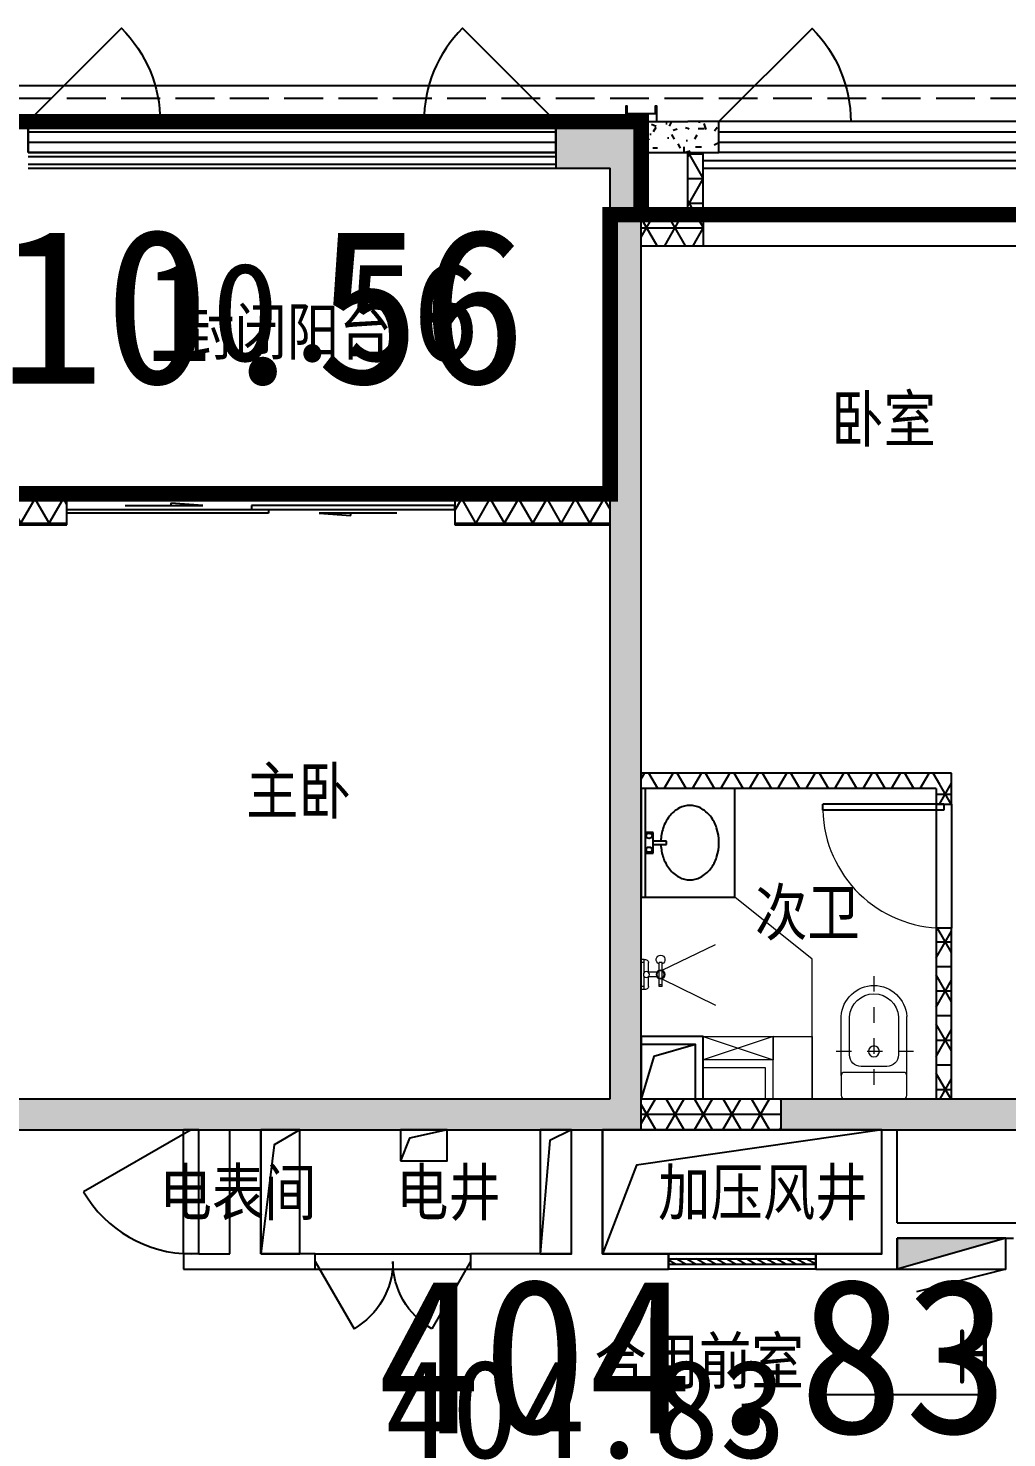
# Model space of a CAD drawing. Extents: x 512858 to 514372, y -232486 to -231710.
# Drawn here: x 513792.27 to 513798.58, y -231979.81 to -231970.72 of the extents above; entities that cross this region are included whole.
import ezdxf

# ---------------------------------------------------------------- set-up
doc = ezdxf.new("R2010")
doc.units = 0
doc.header["$LTSCALE"] = 1000
for name, pattern in [('3、6#-腰线-标准层$0$DASH', [0.35, 0.25, -0.1]), ('A2户型$1$CACHE2', [0.1875, 0.125, -0.0625]), ('A2户型$1$DASH', [0.35, 0.25, -0.1]), ('DASH', [0.35, 0.25, -0.1])]:
    doc.linetypes.add(name, pattern=pattern)
doc.layers.get('0').update_dxf_attribs({"color": 252})
for name, color, linetype in [('$面积结果', 7, 'Continuous'), ('2#HXT-标准层$0$A-FIRE-DOOR', 253, 'Continuous'), ('2#HXT-标准层$0$A-HOLE-E', 253, 'Continuous'), ('2#HXT-标准层$0$A-PATT-COLU', 253, 'Continuous'), ('2#HXT-标准层$0$A-STR-CONC-B', 253, 'Continuous'), ('2#HXT-标准层$0$A-WALL-S', 253, 'Continuous'), ('2#HXT-标准层$0$A-WINDOW', 253, 'Continuous'), ('2#HXT-标准层$0$AA-DOOR_FIRE_TEXT', 253, 'Continuous'), ('3、6#-腰线-标准层$0$板边线', 252, 'Continuous'), ('6#-造型-1F（实施版）金属型材-METAL-S', 253, 'Continuous'), ('6#-造型-深灰色铝合金百叶', 252, 'Continuous'), ('A-ANNO-100-DIM-E', 253, 'Continuous'), ('A-ANNO-100-TXT', 252, 'Continuous'), ('A-ANNO-20-TXT', 252, 'Continuous'), ('A1户型$1$A-DOOR', 252, 'Continuous'), ('A1户型$1$A-METAL-E', 252, 'Continuous'), ('A1户型$1$A-PATT-COLU', 252, 'Continuous'), ('A1户型$1$A-STR-CONC-B', 252, 'Continuous'), ('A1户型$1$A-WALL-E', 252, 'Continuous'), ('A1户型$1$A-WALL-S', 252, 'Continuous'), ('A1户型$1$A-WINDOW', 252, 'Continuous'), ('A2户型$1$A-DOOR', 252, 'Continuous'), ('A2户型$1$A-HOLE-E', 252, 'Continuous'), ('A2户型$1$A-METAL-E', 252, 'Continuous'), ('A2户型$1$A-PART-S', 252, 'Continuous'), ('A2户型$1$A-PATT-COLU', 252, 'Continuous'), ('A2户型$1$A-STR-CONC-B', 252, 'Continuous'), ('A2户型$1$A-STR-CONC-E', 252, 'Continuous'), ('A2户型$1$A-STR-CONC-H', 252, 'A2户型$1$CACHE2'), ('A2户型$1$A-WALL-S', 252, 'Continuous'), ('A2户型$1$A-WINDOW', 252, 'Continuous'), ('A2户型$1$WALL', 252, 'Continuous'), ('A2户型$1$洁具', 252, 'Continuous'), ('PUB_TEXT', 252, 'Continuous'), ('看线', 253, 'Continuous')]:
    doc.layers.add(name, color=color, linetype=linetype)
for name, color, linetype, lineweight in [('A2户型$1$AE-FURN-MOVE', 252, 'Continuous', 20), ('面积-计容-住宅-0.5', 1, 'Continuous', 0), ('面积-计容-住宅-1', 1, 'Continuous', 0)]:
    doc.layers.add(name, color=color, linetype=linetype, lineweight=lineweight)
doc.styles.add('dw', font='simhei.ttf')
doc.styles.add('TYDG_02', font='TSSDENG.shx', dxfattribs={"width": 0.8, "bigfont": 'hztxt.shx'})
pattern_1 = [(0, (0, 0), (0, 158.75), []), (60, (0, 0), (-137.4815328507796, 79.37500000000001), []), (120, (0, 0), (-137.4815328507796, -79.37499999999996), [])]
pattern_2 = [(0, (177, -183), (300, 600), [0, -600]), (0, (-174, -264), (300, 600), [0, -600]), (0, (21, -270), (300, 600), [0, -600]), (0, (234, -93), (300, 600), [0, -600]), (0, (-15, -300), (300, 600), [0, -600]), (0, (294, 285), (300, 600), [0, -600]), (0, (111, 237), (300, 600), [0, -600]), (0, (207, 162), (300, 600), [0, -600]), (0, (-282, 150), (300, 600), [0, -600]), (0, (12, 123), (300, 600), [0, -600]), (0, (-102, -30), (300, 600), [0, -600]), (0, (-96, -255), (300, 600), [0, -600]), (0, (129, -279), (300, 600), [0, -600]), (0, (294, -15), (300, 600), [0, -600]), (0, (-267, -108), (300, 600), [0, -600]), (0, (-216, -6), (300, 600), [0, -600]), (0, (18, -48), (300, 600), [0, -600]), (0, (-66, -135), (300, 600), [0, -600]), (0, (-114, 63), (300, 600), [0, -600]), (0, (-39, 288), (300, 600), [0, -600]), (0, (-243, -234), (300, 600), [0, -600]), (0, (87, 165), (300, 600), [0, -600]), (0, (-192, 174), (300, 600), [0, -600]), (0, (-240, 252), (300, 600), [0, -600]), (130.601294, (257.142858, 97.142856), (-1499.999983430985, 1800.000007869767), [26.341554, -11037.111]), (18.4349488, (214.285716, 108.571428), (1499.99999446807, 599.9999955732223), [27.10524, -3767.6279]), (90, (214.285716, 82.857144), (300.0000000000001, 600), [25.714284, -1174.28565]), (161.565051, (240, 74.285712), (-1500.000007552608, 599.9999552724113), [27.10524, -3767.6279]), (53.1301023, (240, 74.285712), (300.0000005671201, 599.9999997164399), [28.57143, -2971.4285]), (135, (262.857144, -231.42852), (-300.0000362661431, 599.9999593952012), [24.24366, -1672.8126]), (45, (228.571428, -231.42852), (299.999998082377, 599.9999975789675), [24.24366, -1672.8126]), (135, (245.714286, -248.57142), (-300.0000362661431, 599.9999593952012), [24.24366, -1672.8126]), (45, (245.714286, -248.57142), (299.999998082377, 599.9999975789675), [24.24366, -1672.8126]), (116.565051, (-25.71426, 171.428574), (-5.21929867325e-05, 1199.999967353521), [31.943826, -638.8765000000001]), (180, (-39.99995999999999, 199.999998), (-299.9999999999999, 600), [34.285716, -565.71425]), (63.43494880000001, (-88.57139999999998, 171.428574), (2.7161453531e-06, 1199.999994186336), [31.943826, -638.8765000000001]), (116.565051, (-74.2857, 142.857144), (-5.21929867325e-05, 1199.999967353521), [31.943826, -638.8765000000001]), (0, (-74.2857, 142.857144), (300, 600), [34.285716, -565.71425]), (63.43494880000001, (-39.99995999999999, 142.857144), (2.7161453531e-06, 1199.999994186336), [31.943826, -638.8765000000001]), (107.102728, (199.999998, -31.42854000000001), (-899.9999655924546, 3000.000004840143), [38.861346, -16282.9025]), (143.972626, (188.571426, 5.714286), (-5699.99992773809, 4199.999995246334), [38.861346, -8122.02]), (180, (157.142856, 28.57143), (-299.9999999999999, 600), [37.142856, -562.8571]), (36.02737329999999, (88.57142999999999, 5.714286), (5699.999957876589, 4199.999954722195), [38.861346, -8122.02]), (71.56505109999999, (77.142858, -28.5714), (900.0000046203285, 2999.99999483479), [36.140316, -3758.5928]), (107.102728, (88.57142999999999, -65.71428), (-899.9999655924546, 3000.000004840143), [38.861346, -16282.9025]), (143.972626, (120, -88.57139999999998), (-5699.99992773809, 4199.999995246334), [38.861346, -8122.02]), (0, (120, -88.57139999999998), (300, 600), [37.142856, -562.8571]), (36.02737329999999, (157.142856, -88.57139999999998), (5699.999957876589, 4199.999954722195), [38.861346, -8122.02]), (71.56505109999999, (188.571426, -65.71428), (900.0000046203285, 2999.99999483479), [36.140316, -3758.5928]), (150.255118, (205.714284, 248.571426), (-900.0000021301363, 599.9999925650195), [23.03502, -4814.319600000001]), (90, (185.714286, 237.14286), (300.0000000000001, 600), [22.857144, -1177.14275]), (29.7448813, (185.714286, 237.14286), (900.0000005300184, 599.9999971978212), [23.03502, -4814.319600000001]), (116.565051, (65.714286, -177.14286), (-5.21929867325e-05, 1199.999967353521), [31.943826, -638.8765000000001]), (168.690067, (51.428574, -148.5714), (-2700.000002003099, 599.9999849441089), [29.137254, -6089.685500000001]), (41.18592510000001, (0, -162.8571), (7499.999954558658, 6599.999942288418), [30.371844, -12725.802]), (90, (0, -191.42856), (300.0000000000001, 600), [28.57143, -1171.4285]), (138.814074, (22.857144, -211.42854), (-7499.999866690215, 6600.000042036299), [30.371844, -12725.802]), (16.6992442, (22.857144, -211.42854), (9899.99992551639, 2999.999968578065), [29.82945, -12498.5375]), (60.94539590000002, (51.428574, -202.85712), (299.9999992038756, 599.9999946927048), [29.416086, -12325.3395]), (109.983106, (-185.71428, 74.285712), (-1500.00000564993, 4199.999988885022), [33.44200199999999, -14012.1975]), (155.556045, (-197.14284, 105.714288), (-3900.000014866057, 1799.999962602966), [34.522986, -14465.1315]), (24.4439547, (-259.99998, 105.714288), (3900.000001945477, 1799.999991342401), [34.522986, -14465.1315]), (70.0168934, (-271.42854, 74.285712), (1500.000004522143, 4199.999989580724), [33.442002, -14012.1975]), (109.983106, (-259.99998, 42.857142), (-1500.00000564993, 4199.999988885022), [33.44200199999999, -14012.1975]), (160.016893, (-228.57138, 31.42857), (-1500.00000088163, 599.9999726666744), [33.442002, -6989.377500000001]), (19.9831065, (-228.57138, 31.42857), (1499.999991764409, 599.9999990480279), [33.442002, -6989.377500000001]), (70.0168934, (-197.14284, 42.857142), (1500.000004522143, 4199.999989580724), [33.442002, -14012.1975]), (122.005383, (37.142856, 19.999998), (-300.00004026147, 599.9999693707862), [26.954232, -5633.434]), (18.4349488, (-2.85714, 34.285716), (1499.99999446807, 599.9999955732223), [27.10524, -3767.6279]), (90, (-2.85714, 8.571426), (300.0000000000001, 600), [25.714284, -1174.28565]), (161.565051, (22.857144, 0), (-1500.000007552608, 599.9999552724113), [27.10524, -3767.6279]), (54.46232220000002, (22.857144, 0), (2099.999996957259, 2999.999995506066), [24.57807, -10298.2115]), (116.565051, (-137.14284, -125.71428), (-5.21929867325e-05, 1199.999967353521), [31.943826, -638.8765000000001]), (180, (-151.42854, -97.14282), (-299.9999999999999, 600), [31.42857, -568.5714]), (59.03624339999999, (-199.99998, -125.71428), (300.0000009765315, 599.9999970877775), [33.31972799999999, -6963.821999999998]), (120.963756, (-182.85714, -154.28568), (-300.0000409979644, 599.9999724465997), [33.319728, -6963.821999999999]), (0, (-182.85714, -154.28568), (300, 600), [31.42857, -568.5714]), (63.43494880000001, (-151.42854, -154.28568), (2.7161453531e-06, 1199.999994186336), [31.943826, -638.8765000000001])]

# ---------------------------------------------------------------- blocks, each defined once
blk = doc.blocks.new('2新144A2户型$0$69865866586652f-nezb')
at = {"color": 250, "linetype": 'A2户型$1$DASH', "ltscale": 0.2}
for p, q in [((296756.9578622218, 367900.9433866178), (296756.9578622218, 367110.7504130057)), ((296501.2078622218, 367415.7504130056), (297012.7078622218, 367415.7504130055))]:
    blk.add_line(p, q, dxfattribs=at)
for p, q in [((296545.8864336504, 367259.3218415772), (296545.8864336504, 367640.6232263052)), ((296968.0292907933, 367259.3218415772), (296968.0292907933, 367640.6232263052))]:
    blk.add_line(p, q)
at = {"color": 250}
blk.add_lwpolyline([(296599.457862222, 367640.6232263052), (296599.4578622216, 367392.9732391588, 0.4142135623731237), (296674.4578622217, 367317.9732391588), (296839.4578622218, 367317.9732391588, 0.4142135623730951), (296914.4578622218, 367392.9732391588), (296914.457862222, 367640.6232263052)], format="xyb", dxfattribs=at)
blk.add_lwpolyline([(296545.8864336504, 367259.3218415772, -0.4142135623731278), (296567.3150050789, 367280.7504130056), (296946.6007193646, 367280.7504130055, -0.4142135623729595), (296968.0292907933, 367259.3218415769), (296968.0292907933, 367132.1789844341, -0.4142135623732138), (296946.6007193647, 367110.7504130055), (296567.3150050788, 367110.7504130057, -0.4142135623730951), (296545.8864336504, 367132.1789844343)], format="xyb", close=True)
blk.add_circle((296756.9578622218, 367415.7504130056), 35.15279190794223, dxfattribs=at)
blk.add_arc((296756.9578622218, 367629.3797336624), 211.3706793431093, 3.049187633399159, 176.9508123666008)
blk.add_arc((296756.9578622218, 367629.3797336624), 157.7992507716807, 3.049187633399159, 176.9508123666008, dxfattribs=at)
blk = doc.blocks.new('2新147A2户型$0$6986586658ff3d')
at = {"layer": 'A2户型$1$AE-FURN-MOVE'}
for p, q in [((14.39999992749654, 96.00000000023283), (33.60000000009313, 96.00000000023283)), ((14.39999999990687, 12.69960627146065), (14.4000000001397, 96.00000000023283)), ((-100.8000000000466, 76.8000000002794), (-81.60000000009313, 76.8000000002794)), ((-100.7999999998137, -76.79999999981374), (-100.8000000000466, 76.8000000002794)), ((-81.5999999998603, -76.79999999981374), (-81.60000000009313, 76.8000000002794)), ((-66.25846837065183, 14.39999999990687), (-12.69960628706031, 14.39999999990687)), ((-14.39999999990687, 12.69960630335845), (-14.39999999990687, 76.79999996651895)), ((12.69960628729314, 14.4000000001397), (14.4000000001397, 14.4000000001397)), ((14.4000000001397, 76.8000000002794), (33.60000000009313, 76.8000000002794)), ((-100.7999999998137, -67.19999999995343), (-81.60000000009313, -67.20000000018626)), ((-100.7999999998137, -76.79999999981374), (-81.5999999998603, -76.79999999981374)), ((-66.258468370419, -14.39999999990687), (-12.69960629497655, -14.39999999990687)), ((-14.39999999990687, -76.79999996651895), (-14.39999999990687, -12.69960630335845)), ((12.69960629544221, -14.39999999967404), (14.4000000001397, -14.39999999967404)), ((14.39999999990687, -95.99999999976717), (14.39999999990687, -12.69960627099499)), ((14.4000000001397, -76.7999999995809), (33.5999999998603, -76.7999999995809)), ((14.40000001108274, -95.99999999976717), (33.5999999998603, -95.99999999953434))]:
    blk.add_line(p, q, dxfattribs=at)
for points in [[(-100.7999999995809, 27.15290039801039), (-444.8149358539376, 193.7543856438715)], [(-99.28472210257314, -27.64194762450643), (-444.8149358532391, -197.069886776153)]]:
    blk.add_lwpolyline(points, dxfattribs=at)
for centre, radius in [((-91.1999999997206, 2.328306e-10), 28.79999999999999), ((-91.1999999997206, 2.328306e-10), 23.99999999999999), ((0, 2.328306e-10), 19.2)]:
    blk.add_circle(centre, radius, dxfattribs=at)
for centre, radius, start, end in [((-91.19999999995343, 96.0000000053551), 28.79999999999999, 289.4712206301563, 250.5287793572664), ((9.529881745344028, 72.1051773831714), 24.38607388944711, 78.48005776720825, 168.9000772847705), ((9.529881745344028, -72.10517738224007), 24.38607388944711, 191.0999227152295, 281.5199422485274)]:
    blk.add_arc(centre, radius, start, end, dxfattribs=at)
blk = doc.blocks.new('2新137A2户型$0$$DorLib2D$00000001')
for p, q in [((0.45, 0.9750000000000001), (0.5000000000000002, 0.9750000000000001)), ((0.45, 0), (0.45, 0.9750000000000001)), ((0.5, 0), (0.5, 0.9750000000000001)), ((0.5, 0), (0.45, 0))]:
    blk.add_line(p, q)
at = {"lineweight": 13}
blk.add_arc((0.475, 0), 0.975, 91.4692835813538, 180, dxfattribs=at)
blk = doc.blocks.new('2新142A2户型$0$$TCHSYS$WIN2D')
for p, q in [((-0.5, 0.5), (0.5, 0.5)), ((-0.5, 0.5), (-0.4999999999999999, -0.5)), ((0.5, 0.5), (0.4999999999999998, -0.5)), ((0.5, 0.1666666666666666), (-0.5, 0.1666666666666666)), ((0.5, -0.1666666666666667), (-0.5, -0.1666666666666667)), ((-0.4999999999999999, -0.5), (0.5, -0.5))]:
    blk.add_line(p, q)
blk = doc.blocks.new('2新143A2户型$0$$plan$00003718')
at = {"layer": 'A2户型$1$洁具'}
for p, q in [((398.6999999999971, -25.68421376369952), (-398.6999999999971, -25.68421376369952)), ((-76.39750894566532, -25.68421376369952), (-76.39750894566532, -76.12762027758436)), ((-76.39750894566532, -76.12762027758436), (76.0528259997518, -76.12762027758436)), ((-12.69999999999709, -76.19999999999709), (-12.69999999999709, -164.0317889335602)), ((12.69999999999709, -164.0317889335602), (12.69999999999709, -76.19999999999709)), ((76.0528259997518, -76.12762027758436), (76.0528259997518, -25.68421376369952)), ((-12.69999999999709, -164.0317889335602), (12.69999999999709, -164.0317889335602))]:
    blk.add_line(p, q, dxfattribs=at)
blk.add_lwpolyline([(398.6999999999971, 0), (-398.6999999999971, 0), (-398.6999999999971, -602.5999999999985), (398.6999999999971, -602.5999999999985)], close=True, dxfattribs=at)
for centre in [(-50.80000000000291, -50.79999999999563), (50.80000000000291, -50.79999999999563)]:
    blk.add_circle(centre, 19.05, dxfattribs=at)
for centre, radius, start, end in [((-73.05177662012284, -355.2127451684501), 210.5402080408414, 124.4003441086607, 148.8287522641176), ((-28.15727756377601, -420.7786626515299), 290.0034421866928, 105.8344818507803, 124.4003441086607), ((1.23688968893839, -524.4173393638594), 397.7299123746799, 92.00811766846783, 105.8344818507803), ((1.23688968893839, -524.4173393638303), 397.7299123746526, 74.1655181492197, 88.3484299685323), ((30.63105694169644, -420.7786626514644), 290.0034421866196, 55.59965589133926, 74.1655181492197), ((75.52555599802872, -355.2127451683846), 210.5402080407722, 31.17124773588237, 55.59965589133926), ((-141.4959623521863, -313.8084030316386), 130.546920145492, 148.8287522641176, 211.1712477358824), ((143.9697417301068, -313.8084030316459), 130.5469201454557, 328.8287522641177, 31.17124773588237), ((-73.05177662016649, -272.4040608949108), 210.5402080407625, 211.1712477358824, 235.5996558913393), ((-28.1572775637469, -206.8381434117546), 290.0034421867165, 235.5996558913393, 254.1655181492197), ((30.63105694165279, -206.8381434117655), 290.0034421866952, 285.8344818507803, 304.4003441086608), ((75.52555599801417, -272.4040608948708), 210.5402080408149, 304.4003441086608, 328.8287522641177), ((1.23688968893839, -103.1994666992359), 397.7299123748774, 254.1655181492197, 285.8344818507803)]:
    blk.add_arc(centre, radius, start, end, dxfattribs=at)
blk = doc.blocks.new('2新135A2户型')
at = {"layer": 'A2户型$1$A-PATT-COLU'}
for points in [[(-60611.9999365466, 178502.187649368), (-60262.02434097951, 178502.2238089555), (-60062.02434097634, 178802.2444746201), (-60612.03093263949, 178802.1876477668)], [(-60262.02434097696, 178102.2341420536), (-60062.02434097696, 178102.2341420536), (-60062.02434097634, 178802.2444746201), (-60262.02434097951, 178502.2238089555)], [(-60262.02434097695, 174602.2341420536), (-60062.02434097695, 174602.2341420536), (-60062.02434097696, 178102.2341420536), (-60262.02434097696, 178102.2341420536)], [(-60262.02434097656, 172502.2341420555), (-60062.02434097691, 172302.2341420555), (-60062.02434097695, 174602.2341420536), (-60262.02434097695, 174602.2341420536)], [(-60462.02434097693, 172502.2341420536), (-60462.02434097693, 172302.2341420536), (-60062.02434097691, 172302.2341420555), (-60262.02434097656, 172502.2341420555)], [(-59162.02368281283, 172302.1933442019), (-58062.02487210563, 172302.200582523), (-58062.02618816544, 172502.2005825187), (-59162.02499887264, 172502.1933441976)], [(-58062.02618816544, 172502.2005825187), (-58062.02487210563, 172302.200582523), (-56762.02363051339, 172302.2091369199), (-56762.0249465732, 172502.2091369156)]]:
    blk.add_hatch(color=256, dxfattribs=at).paths.add_polyline_path(points)
h = blk.add_hatch(dxfattribs=at)
h.set_pattern_fill('加气混凝土', color=256, scale=50, style=0)
h.set_pattern_definition(pattern_2)
h.paths.add_polyline_path([(-60062.0243409762, 178802.2341420513), (-60062.02434097634, 178602.234142053), (-59762.02434097705, 178602.2341420536), (-59762.02434097705, 178802.2341420536)])
h = blk.add_hatch(dxfattribs=at)
h.set_pattern_fill('加气混凝土', color=256, scale=50, style=0)
h.set_pattern_definition(pattern_2)
h.paths.add_polyline_path([(-59762.02434097705, 178602.2341420536), (-59562.02434097528, 178602.2341420533), (-59562.02434097528, 178802.2341420539), (-59762.02434097705, 178802.2341420536)])
h = blk.add_hatch(dxfattribs=at)
h.set_pattern_fill('NET3', color=256, scale=50, style=0)
h.set_pattern_definition(pattern_1)
h.paths.add_polyline_path([(-59728.69100764405, 178135.5674753884), (-59662.02434097888, 178202.2341420555), (-59662.02434097888, 178602.234142053), (-59762.02434097625, 178602.234142053), (-59762.02434097625, 178202.2341420562)])
h = blk.add_hatch(dxfattribs=at)
h.set_pattern_fill('NET3', color=256, scale=50, style=0)
h.set_pattern_definition(pattern_1)
h.paths.add_polyline_path([(-60062.02434097634, 178202.2341420562), (-60062.02434097634, 178002.2341420531), (-59762.02434097705, 178002.2341420536), (-59728.69100764405, 178135.5674753884), (-59762.02434097625, 178202.2341420562)])
h = blk.add_hatch(dxfattribs=at)
h.set_pattern_fill('NET3', color=256, scale=50, style=0)
h.set_pattern_definition(pattern_1)
h.paths.add_polyline_path([(-59728.69100764405, 178135.5674753884), (-59762.02434097705, 178002.2341420536), (-59662.02434097705, 178002.2341420536), (-59662.02434097888, 178202.2341420555)])
h = blk.add_hatch(dxfattribs=at)
h.set_pattern_fill('NET3', color=256, scale=50, style=0)
h.set_pattern_definition(pattern_1)
h.paths.add_polyline_path([(-58162.02325972266, 174502.234142053), (-58062.02315159726, 174602.2341420535), (-60062.0243409769, 174602.2341420536), (-60062.0243409769, 174502.234142053)])
h = blk.add_hatch(dxfattribs=at)
h.set_pattern_fill('NET3', color=256, scale=50, style=0)
h.set_pattern_definition(pattern_1)
h.paths.add_polyline_path([(-58162.02325972266, 174502.234142053), (-58162.02336784816, 174402.2339545071), (-58062.02336784867, 174402.2338463817), (-58062.02315159726, 174602.2341420535)])
h = blk.add_hatch(dxfattribs=at)
h.set_pattern_fill('NET3', color=256, scale=50, style=0)
h.set_pattern_definition(pattern_1)
h.paths.add_polyline_path([(-58062.02542226695, 172502.2005825244), (-58062.02423285187, 173602.2338463822), (-58162.02423285136, 173602.2339545076), (-58162.02542226766, 172502.1999244945)])
h = blk.add_hatch(dxfattribs=at)
h.set_pattern_fill('NET3', color=256, scale=50, style=0)
h.set_pattern_definition(pattern_1)
h.paths.add_polyline_path([(-60062.0243409769, 172502.2334183045), (-60062.02434097616, 172302.2334182998), (-59162.02506478065, 172302.2269048511), (-59162.02361734649, 172502.2269048458)])
at = {"layer": 'A2户型$1$A-DOOR'}
for p, q in [((-58162.02336784863, 174402.2339545055, 0.8172536150298114), (-58162.02423285182, 173602.233954506, 0.8172536150298114)), ((-58062.02336784868, 174402.2338463801, 0.8172536150298114), (-58062.02423285188, 173602.2338463806, 0.8172536150298114))]:
    blk.add_line(p, q, dxfattribs=at)
at = {"layer": 'A2户型$1$A-HOLE-E'}
blk.add_lwpolyline([(-59712.02434097408, 172852.2320878532), (-59980.19197230454, 172773.2613280701), (-60062.02434097691, 172502.2313641069)], dxfattribs=at)
blk.add_lwpolyline([(-60062.02434097683, 172502.232087856), (-59712.02434097683, 172502.2320878532), (-59712.02434097408, 172852.2320878532), (-60062.02434097408, 172852.232087856)], close=True, dxfattribs=at)
at = {"layer": 'A2户型$1$A-METAL-E'}
for points in [[(-59662.02434097571, 178552.2341420533), (-57462.02434097517, 178552.2341420536)], [(-59662.02434097571, 178502.2341420533), (-57462.02434097516, 178502.2341420536)]]:
    blk.add_lwpolyline(points, dxfattribs=at)
at = {"layer": 'A2户型$1$A-PART-S'}
for p, q in [((-60062.0243409762, 178802.2341420513), (-59762.02434097705, 178802.2341420536)), ((-59562.02434097528, 178802.2341420539), (-59762.02434097705, 178802.2341420536)), ((-59562.02434097528, 178602.2341420533), (-59562.02434097528, 178802.2341420539)), ((-60062.02434097634, 178602.234142053), (-59762.02434097705, 178602.2341420536)), ((-59762.02434097705, 178602.2341420536), (-59562.02434097528, 178602.2341420533))]:
    blk.add_line(p, q, dxfattribs=at)
at = {"layer": 'A2户型$1$A-STR-CONC-B'}
for p, q in [((-60612.03093263949, 178802.1876477668), (-60062.02434097634, 178802.2444746201)), ((-60612.03093263949, 178802.1876477668), (-60611.9999365466, 178502.187649368)), ((-60062.02434097696, 178102.2341420536), (-60062.02434097634, 178802.2444746201)), ((-60611.9999365466, 178502.187649368), (-60262.02434097951, 178502.2238089555)), ((-60262.02434097696, 178102.2341420536), (-60262.02434097951, 178502.2238089555)), ((-60262.02434097695, 174602.2341420536), (-60262.02434097696, 178102.2341420536)), ((-60062.02434097695, 174602.2341420536), (-60062.02434097696, 178102.2341420536)), ((-60262.02434097656, 172502.2341420555), (-60262.02434097695, 174602.2341420536)), ((-60062.02434097691, 172302.2341420555), (-60062.02434097695, 174602.2341420536)), ((-60462.02434097693, 172502.2341420536), (-60262.02434097656, 172502.2341420555)), ((-59162.02499887264, 172502.1933441976), (-58062.02618816544, 172502.2005825187)), ((-59162.02499887264, 172502.1933441976), (-59162.02368281283, 172302.1933442019)), ((-58062.02618816544, 172502.2005825187), (-56762.0249465732, 172502.2091369156)), ((-60462.02434097693, 172302.2341420536), (-60062.02434097691, 172302.2341420555)), ((-59162.02368281283, 172302.1933442019), (-58062.02487210563, 172302.200582523)), ((-58062.02487210563, 172302.200582523), (-56762.02363051339, 172302.2091369199))]:
    blk.add_line(p, q, dxfattribs=at)
at = {"layer": 'A2户型$1$A-STR-CONC-E'}
blk.add_lwpolyline([(-59662.02433737094, 178002.2341420518), (-56862.02435900069, 178002.2341907156)], dxfattribs=at)
at = {"layer": 'A2户型$1$A-STR-CONC-H', "linetype": 'A2户型$1$DASH'}
blk.add_lwpolyline([(-59662.02434097571, 178202.2341420518), (-56862.02436260547, 178202.2341907156)], dxfattribs=at)
at = {"layer": 'A2户型$1$A-WALL-S'}
for p, q in [((-59762.02434097625, 178202.2341420562), (-59762.02434097625, 178602.234142053)), ((-59662.02434097888, 178202.2341420555), (-59662.02434097888, 178602.234142053)), ((-60062.02434097634, 178202.2341420562), (-59762.02434097625, 178202.2341420562)), ((-59662.02434097888, 178202.2341420555), (-59662.02434097888, 178202.2341420555)), ((-59662.02434097888, 178202.2341420555), (-59662.02434097705, 178002.2341420536)), ((-60062.02434097634, 178002.2341420531), (-59762.02434097705, 178002.2341420536)), ((-59762.02434097705, 178002.2341420536), (-59662.02434097705, 178002.2341420536)), ((-58062.02315159726, 174602.2341420535), (-60062.0243409769, 174602.2341420536)), ((-58062.02336784867, 174402.2338463817), (-58062.02315159726, 174602.2341420535)), ((-58162.02325972266, 174502.234142053), (-60062.0243409769, 174502.234142053)), ((-58162.02325972266, 174502.234142053), (-58162.02336784816, 174402.2339545071)), ((-58162.02336784816, 174402.2339545071), (-58062.02336784867, 174402.2338463817)), ((-58162.02423285136, 173602.2339545076), (-58162.02542226766, 172502.1999244945)), ((-58062.02423285187, 173602.2338463822), (-58162.02423285136, 173602.2339545076)), ((-58062.02542226695, 172502.2005825244), (-58062.02423285187, 173602.2338463822)), ((-60062.0243409769, 172502.2334183045), (-59162.02361734649, 172502.2269048458)), ((-60062.02434097616, 172302.2334182998), (-59162.02506478065, 172302.2269048511))]:
    blk.add_line(p, q, dxfattribs=at)
at = {"layer": 'A2户型$1$A-WINDOW', "extrusion": (0, 0, -1)}
blk.add_lwpolyline([(59562.02434097498, 178802.2341420538), (58960.98357696646, 179403.2749060623, 0.1989123673796203), (58712.02434097478, 178802.234142053)], format="xyb", dxfattribs=at)
at = {"layer": 'A2户型$1$AE-FURN-MOVE'}
for points in [[(-60062.02434097682, 172502.2341420525), (-58960.07434097694, 172502.2341420525), (-58960.07434097694, 173402.234142053), (-59459.42434097689, 173802.234142053), (-60062.02434097682, 173802.234142053)], [(-59212.02434097691, 172752.2313641037), (-59662.02434097377, 172752.2313641037), (-59662.02434097377, 172902.2313641037), (-59212.02434097691, 172902.2313641037)], [(-59212.02434097691, 172902.2341420525), (-58960.07434097694, 172902.2341420525), (-58960.07434097694, 172502.2341420525), (-59212.02434097691, 172502.2341420525)], [(-59662.02434097691, 172752.2313641037), (-59662.02434097691, 172502.2341420536), (-59212.02434097691, 172502.2341420536), (-59212.02434097691, 172752.2313641037)], [(-59662.02434097691, 172702.2313641037), (-59662.02434097691, 172502.2313641037), (-59262.02434097691, 172502.2313641037), (-59262.02434097691, 172702.2313641037)]]:
    blk.add_lwpolyline(points, close=True, dxfattribs=at)
for points in [[(-59212.02434097691, 172902.2313641037), (-59662.02434097691, 172752.2313641037)], [(-59662.02434097377, 172902.2313641037), (-59212.02434097691, 172752.2313641037)]]:
    blk.add_lwpolyline(points, dxfattribs=at)
at = {"layer": 'A2户型$1$WALL'}
blk.add_lwpolyline([(-60062.02434097691, 172502.2313641069), (-59662.02434097691, 172502.2313641037), (-59662.02434097377, 172902.2313641037), (-60062.02434097377, 172902.2313641069)], close=True, dxfattribs=at)
at = {"xscale": 0.8778530223225547, "rotation": 89.99999999999999}
blk.add_blockref('2新143A2户型$0$$plan$00003718', (-60062.0243409769, 174152.234142053, 5e-09), dxfattribs=at)
at = {"layer": 'A2户型$1$A-DOOR', "xscale": -800, "yscale": -800, "zscale": 100, "rotation": 269.9999380487092}
blk.add_blockref('2新137A2户型$0$$DorLib2D$00000001', (-58112.02380035025, 174002.233900443), dxfattribs=at)
at = {"layer": 'A2户型$1$A-WINDOW', "xscale": -2700, "yscale": -200, "zscale": 200}
blk.add_blockref('2新142A2户型$0$$TCHSYS$WIN2D', (-58212.02434097516, 178702.2341420536), dxfattribs=at)
at = {"layer": 'A2户型$1$AE-FURN-MOVE', "extrusion": (-2.827976156196274e-05, 4.507569148909934e-07, 0.999999999600026), "xscale": -1}
blk.add_blockref('2新147A2户型$0$6986586658ff3d', (-60028.42431695932, 173302.9203403783, 1.776691835137279), dxfattribs=at)
at = {"layer": 'A2户型$1$AE-FURN-MOVE', "extrusion": (0, 0, -1), "zscale": -1}
blk.add_blockref('2新144A2户型$0$69865866586652f-nezb', (-238194.7628590767, -194608.5504896276), dxfattribs=at)
blk = doc.blocks.new('2新123A1户型$0$$TCHSYS$WIN2D')
for p, q in [((-0.5, 0.5), (0.5, 0.5)), ((-0.5, 0.5), (-0.4999999999999999, -0.5)), ((0.5, 0.5), (0.4999999999999998, -0.5)), ((0.5, 0.1666666666666666), (-0.5, 0.1666666666666666)), ((0.5, -0.1666666666666667), (-0.5, -0.1666666666666667)), ((-0.4999999999999999, -0.5), (0.5, -0.5))]:
    blk.add_line(p, q)
blk = doc.blocks.new('2新121A1户型$0$$DorLib2D$00000131')
at = {"color": 0, "linetype": 'Continuous'}
for p, q in [((0.1499999999996362, 0.125), (0.231949047280068, 0.1972603196398666)), ((0.231949047280068, 0.1972603196398666), (0.231949047280068, 0.125)), ((-0.5, 0.125), (-0.5, 0)), ((0.0192439877228026, 0.125), (-0.5, 0.125)), ((0.0192439877228026, 0), (0.0192439877228026, 0.125)), ((0.3500000000003638, 0.125), (0.1499999999996362, 0.125)), ((-0.5, 0), (0.0192439877228026, 0)), ((-0.0239902237644856, 0), (0.5, 0)), ((-0.0239902237644856, -0.125), (-0.0239902237644856, 0)), ((0.5, 0), (0.5, -0.125)), ((-0.3500000000003638, -0.125), (-0.1499999999996362, -0.125)), ((-0.231949047280068, -0.1972603196398666), (-0.231949047280068, -0.125)), ((-0.1499999999996362, -0.125), (-0.231949047280068, -0.1972603196398666)), ((0.5, -0.125), (-0.0239902237644856, -0.125))]:
    blk.add_line(p, q, dxfattribs=at)
blk = doc.blocks.new('2新115A1户型')
at = {"layer": 'A1户型$1$A-PATT-COLU'}
for points in [[(-60611.9999365466, 178502.187649368), (-60262.02434097697, 178502.2238089526), (-60062.0243409767, 178802.2444746214), (-60612.03093263949, 178802.1876477668)], [(-60262.02434097695, 176302.236177856), (-60062.02434097695, 176302.236177856), (-60062.0243409767, 178802.2444746214), (-60262.02434097697, 178502.2238089526)], [(-60262.02434097695, 172502.2341420536), (-60062.02434097714, 172302.2341420536), (-60062.02434097695, 176302.236177856), (-60262.02434097695, 176302.236177856)], [(-66062.02434097744, 172368.9008087208), (-65962.02434097926, 172302.2341420536), (-60062.02434097714, 172302.2341420536), (-60262.02434097695, 172502.2341420536), (-66062.02434097696, 172502.2341420536)]]:
    blk.add_hatch(color=256, dxfattribs=at).paths.add_polyline_path(points)
h = blk.add_hatch(dxfattribs=at)
h.set_pattern_fill('NET3', color=256, scale=50, style=0)
h.set_pattern_definition(pattern_1)
h.paths.add_polyline_path([(-64562.0191461434, 176202.2321969129), (-63762.21974417525, 176202.2329205719), (-63762.21992513536, 176402.2329205723), (-64562.01956172974, 176402.232196913)])
h = blk.add_hatch(dxfattribs=at)
h.set_pattern_fill('NET3', color=256, scale=50, style=0)
h.set_pattern_definition(pattern_1)
h.paths.add_polyline_path([(-60262.02434097696, 176402.2360875512), (-61262.21992513631, 176402.2351825738), (-61262.2197441762, 176202.2351825733), (-60262.02434097696, 176202.2360875507)])
at = {"layer": 'A1户型$1$A-METAL-E'}
for points in [[(-64012.0239991214, 178527.2341420513), (-60611.99959469107, 178527.1876493657)], [(-64012.02331541034, 178577.2341420467), (-60611.99891098002, 178577.187649361)]]:
    blk.add_lwpolyline(points, dxfattribs=at)
at = {"layer": 'A1户型$1$A-STR-CONC-B'}
for p, q in [((-60612.03093263949, 178802.1876477668), (-60062.0243409767, 178802.2444746214)), ((-60612.03093263949, 178802.1876477668), (-60611.9999365466, 178502.187649368)), ((-60062.02434097695, 176302.236177856), (-60062.0243409767, 178802.2444746214)), ((-60611.9999365466, 178502.187649368), (-60262.02434097697, 178502.2238089526)), ((-60262.02434097695, 176302.236177856), (-60262.02434097697, 178502.2238089526)), ((-60262.02434097695, 172502.2341420536), (-60262.02434097695, 176302.236177856)), ((-60062.02434097714, 172302.2341420536), (-60062.02434097695, 176302.236177856)), ((-66062.02434097696, 172502.2341420536), (-60262.02434097695, 172502.2341420536)), ((-65962.02434097926, 172302.2341420536), (-60062.02434097714, 172302.2341420536))]:
    blk.add_line(p, q, dxfattribs=at)
at = {"layer": 'A1户型$1$A-WALL-E'}
for points in [[(-64012.02297355481, 178602.2341420443), (-60611.99856912449, 178602.1876493587)], [(-64012.02434097692, 178502.2341420537), (-60611.9999365466, 178502.187649368)]]:
    blk.add_lwpolyline(points, dxfattribs=at)
at = {"layer": 'A1户型$1$A-WALL-S'}
for p, q in [((-64012.03144704952, 178802.2341418012), (-64012.01723490433, 178602.2341423061)), ((-60612.02773644775, 178802.4757485337), (-60612.01352430256, 178602.4757490387)), ((-63762.21992513536, 176402.2329205723), (-64562.01956172974, 176402.232196913)), ((-63762.21974417525, 176202.2329205719), (-63762.21992513536, 176402.2329205723)), ((-60262.02434097696, 176402.2360875512), (-61262.21992513631, 176402.2351825738)), ((-61262.21992513631, 176402.2351825738), (-61262.2197441762, 176202.2351825733)), ((-64562.0191461434, 176202.2321969129), (-63762.21974417525, 176202.2329205719)), ((-61262.2197441762, 176202.2351825733), (-60262.02434097696, 176202.2360875507))]:
    blk.add_line(p, q, dxfattribs=at)
at = {"layer": 'A1户型$1$A-WINDOW', "extrusion": (0, 0, -1)}
for points in [[(64012.01501204859, 178803.3448346946), (63410.97424804007, 179404.3855987031, 0.1989123673796218), (63162.01501204837, 178803.3448346937)], [(60612.03107034788, 178803.5204775627), (61213.07183435639, 179404.5612415712, -0.1989123673796218), (61462.03107034809, 178803.5204775619)]]:
    blk.add_lwpolyline(points, format="xyb", dxfattribs=at)
at = {"layer": 'A1户型$1$A-DOOR', "xscale": 2500, "yscale": -200, "zscale": 200, "rotation": 5.18412549324e-05}
blk.add_blockref('2新121A1户型$0$$DorLib2D$00000131', (-62512.21983465609, 176302.2340515727), dxfattribs=at)
at = {"layer": 'A1户型$1$A-WINDOW', "xscale": 3400, "yscale": 200, "zscale": 200, "rotation": 180.0040714796898}
blk.add_blockref('2新123A1户型$0$$TCHSYS$WIN2D', (-62312.01592605191, 178702.354945886), dxfattribs=at)
blk = doc.blocks.new('2新632#HXT-标准层$0$$TWTSYS$00000508')
for p, q in [((-0.5, 0.5), (0.3236161731911125, 1.224064056863426)), ((-0.5, 0.5), (-0.5, -0.5)), ((-0.5, -0.5), (0.5, 0.5)), ((0.5, 0.5), (-0.5, 0.5)), ((0.5, -0.5), (0.5, 0.5)), ((-0.5, -0.5), (0.5, -0.5))]:
    blk.add_line(p, q)
blk.add_solid([(0.5, -0.5), (0.5, 0.5), (-0.5, -0.5)])
blk = doc.blocks.new('2新642#HXT-标准层$0$$WINLIB2D$00000039')
at = {"color": 0}
for points in [[(-0.4999999999983409, 0.5000000000445652), (-0.4999999999999964, -0.4999999999999716)], [(0.5000000000016591, 0.4999999999536158), (-0.4999999999983409, 0.5000000000445652)], [(0.4999999999983338, -0.5000000000463842), (0.4999999999999609, 0.4999999999999432)], [(-0.499999999999428, 0.1666666667124446), (0.500000000000572, 0.1666666666205998)], [(-0.3838834764901549, -0.166666666632409), (-0.4479860405916831, 0.1666666667079113)], [(-0.3158924398378069, -0.166666666637866), (-0.3799950039392748, 0.1666666667006353)], [(-0.2479014031851996, -0.166666666645142), (-0.3120039672867243, 0.1666666666951784)], [(-0.1799103665328481, -0.1666666666505989), (-0.2440129306343159, 0.1666666666887977)], [(-0.1119193298802692, -0.1666666666569512), (-0.1760218939817904, 0.1666666666824455)], [(-0.0439282932278893, -0.1666666666633319), (-0.1080308573293216, 0.1666666666760648)], [(0.024062743424718, -0.1666666666696841), (-0.0400398206768031, 0.1666666666697125)], [(0.092053780077034, -0.1666666666751411), (0.0279512159755768, 0.1666666666642556)], [(0.1600448167296129, -0.1666666666815217), (0.0959422526280953, 0.1666666666578749)], [(0.2280358533819644, -0.166666666687874), (0.163933289280525, 0.1666666666505989)], [(0.2960268900345753, -0.1666666666942547), (0.231924325933047, 0.1666666666460657)], [(0.3640179266869801, -0.1666666667006069), (0.2999153625854838, 0.166666666639685)], [(0.4320089633395341, -0.1666666667060639), (0.3679063992380058, 0.166666666632409)], [(0.4999999999916831, -0.1666666667115209), (0.4358974358904746, 0.1666666666260568)], [(-0.4518745131427302, -0.1666666666260284), (-0.5000000000072298, 0.083585865078021)], [(-0.500000000000572, -0.1666666666214951), (0.499999999999428, -0.1666666667124446)], [(0.4999999999983338, -0.5000000000463842), (-0.5000000000016662, -0.4999999999554348)]]:
    blk.add_lwpolyline(points, dxfattribs=at)
blk = doc.blocks.new('2新622#HXT-标准层$0$$DorLib2D$00000231')
at = {"color": 0}
for p, q in [((-0.4999999999999947, 7.1e-15), (-0.2500000000000284, 0.4330127018921708)), ((0.5000000000000053, 7.1e-15), (0.250000000000032, 0.4330127018921708))]:
    blk.add_line(p, q, dxfattribs=at)
for centre, radius, start, end in [((-0.4999999999996803, 3.055e-13), 0.499999999999681, 0, 59.99999999996344), ((0.5000000000000426, -2.49e-14), 0.4999999999999835, 120.0000000000366, 180)]:
    blk.add_arc(centre, radius, start, end, dxfattribs=at)
blk = doc.blocks.new('2新612#HXT-标准层$0$$DorLib2D$00000228')
at = {"color": 0}
blk.add_line((0.4999999999999964, -7.1e-15), (4.97e-14, 0.8660254037843416), dxfattribs=at)
blk.add_arc((0.5000000000015206, -1.6129e-12), 1.000000000002051, 120.0000000000284, 180, dxfattribs=at)
blk = doc.blocks.new('2新572#HXT-标准层')
at = {"layer": '2#HXT-标准层$0$A-PATT-COLU'}
for points in [[(-52262.02434097687, -20697.7658579464), (-52062.02434097727, -20897.7658579464), (-52062.02434097695, -20497.76585794636), (-52262.02434097695, -20497.76585794636)], [(-58062.02434097706, -20831.09919127972), (-57962.02434097727, -20897.76585794633), (-54912.02434097695, -20897.76585794636), (-54912.02434097695, -20697.76585794636), (-58062.02434097702, -20697.76585794636)], [(-54912.02434097695, -20697.76585794636), (-54912.02434097695, -20897.76585794636), (-54612.02434097695, -20897.76585794636), (-54612.02434097695, -20697.76585794636)], [(-54612.02434097695, -20697.76585794636), (-54612.02434097695, -20897.76585794636), (-52412.02434097695, -20897.76585794636), (-52412.02434097695, -20697.76585794636)], [(-52412.02434097695, -20697.76585794636), (-52412.02434097695, -20897.76585794636), (-52062.02434097727, -20897.7658579464), (-52262.02434097687, -20697.7658579464)], [(-51162.02434097696, -20897.76585794636), (-50412.02434097678, -20897.76585794636), (-50412.02434097678, -20697.76585794636), (-51162.02434097696, -20697.76585794636)], [(-50412.02434097678, -20697.76585794636), (-50412.02434097678, -20897.76585794636), (-47662.02434097696, -20897.76585794636), (-47662.02434097696, -20697.76585794636)]]:
    blk.add_hatch(color=256, dxfattribs=at).paths.add_polyline_path(points)
at = {"layer": '2#HXT-标准层$0$A-FIRE-DOOR'}
for p, q in [((-55012.02434097695, -21697.76585794692), (-55012.02434097695, -20897.76585794692)), ((-54912.02434097695, -21697.76585794692), (-54912.02434097695, -20897.76585794692)), ((-54162.02434097676, -21697.76585794639), (-53162.02434097676, -21697.76585794634)), ((-54162.02434097676, -21797.76585794639), (-53162.02434097676, -21797.76585794634))]:
    blk.add_line(p, q, dxfattribs=at)
at = {"layer": '2#HXT-标准层$0$A-HOLE-E'}
for points in [[(-54512.02434097688, -21697.76585794639), (-54262.02434097688, -21697.76585794639), (-54262.02434097688, -20897.76585794639), (-54512.02434097688, -20897.76585794639)], [(-53612.02434097688, -21097.76585794639), (-53312.02434097688, -21097.76585794639), (-53312.02434097688, -20897.76585794639), (-53612.02434097688, -20897.76585794639)], [(-52712.02434097703, -21697.76585794636), (-52512.02434097703, -21697.76585794636), (-52512.02434097703, -20897.76585794636), (-52712.02434097703, -20897.76585794636)], [(-50512.02434097615, -20897.76585794636), (-52312.02434097678, -20897.76585794636), (-52312.02434097678, -21697.76582345943), (-50512.02434097615, -21697.76582345943)]]:
    blk.add_lwpolyline(points, close=True, dxfattribs=at)
for points in [[(-54262.02434097688, -20897.76585794639), (-54426.82504989823, -20995.39681127307), (-54512.02434097688, -21697.76585794639)], [(-53312.02434097688, -20897.76585794639), (-53556.00503059058, -20953.30909384519), (-53612.02434097688, -21097.76585794639)], [(-52512.02434097703, -20897.76585794639), (-52651.42053354997, -20968.08950550971), (-52712.02434097703, -21697.76585794633)], [(-50512.02434097666, -20897.76585794642), (-52092.32231622183, -21126.81500173535), (-52312.02434097678, -21697.76582345943)]]:
    blk.add_lwpolyline(points, dxfattribs=at)
at = {"layer": '2#HXT-标准层$0$A-STR-CONC-B'}
for p, q in [((-52262.02434097687, -20697.7658579464), (-52262.02434097695, -20497.76585794636)), ((-52062.02434097727, -20897.7658579464), (-52062.02434097695, -20497.76585794636)), ((-58062.02434097702, -20697.76585794636), (-54912.02434097695, -20697.76585794636)), ((-54912.02434097695, -20697.76585794636), (-54612.02434097695, -20697.76585794636)), ((-54612.02434097695, -20697.76585794636), (-52412.02434097695, -20697.76585794636)), ((-52412.02434097695, -20697.76585794636), (-52262.02434097687, -20697.7658579464)), ((-51162.02434097696, -20697.76585794636), (-50412.02434097678, -20697.76585794636)), ((-51162.02434097696, -20697.76585794636), (-51162.02434097696, -20897.76585794636)), ((-50412.02434097678, -20697.76585794636), (-47662.02434097696, -20697.76585794636)), ((-57962.02434097727, -20897.76585794633), (-54912.02434097695, -20897.76585794636)), ((-54912.02434097695, -20897.76585794636), (-54612.02434097695, -20897.76585794636)), ((-54612.02434097695, -20897.76585794636), (-52412.02434097695, -20897.76585794636)), ((-52412.02434097695, -20897.76585794636), (-52062.02434097727, -20897.7658579464)), ((-51162.02434097696, -20897.76585794636), (-50412.02434097678, -20897.76585794636)), ((-50412.02434097678, -20897.76585794636), (-47662.02434097696, -20897.76585794636))]:
    blk.add_line(p, q, dxfattribs=at)
at = {"layer": '2#HXT-标准层$0$A-WALL-S'}
for p, q in [((-52062.02434097727, -20697.76585794646), (-51162.02434097696, -20697.76585794636)), ((-54912.02434097703, -20897.76585794687), (-55012.02434097676, -20897.76585794687)), ((-54712.02434097705, -21697.76585794687), (-54712.02434097705, -20897.76585794687)), ((-54512.02434097679, -21697.76585794651), (-54512.02434097679, -20897.76585794687)), ((-52512.02434097692, -21697.7658579464), (-52512.02434097692, -20897.7658579464)), ((-52312.02434097694, -21697.76585794631), (-52312.02434097693, -20897.7658579464)), ((-52062.02434097714, -20897.76585794634), (-51162.02434097696, -20897.76585794636)), ((-50512.02434097678, -21497.76585790649), (-50512.02434097668, -20897.76585794642)), ((-50412.02434097682, -21497.76585790633), (-50412.02434097682, -20897.76585794642)), ((-50512.02434097693, -21697.76585794623), (-50512.02434097678, -21497.76585790649)), ((-50412.02434097682, -21497.76585790633), (-49562.02434100593, -21497.76585790633)), ((-50412.02434097654, -21797.76585794622), (-50412.02434097653, -21597.76585790638)), ((-50412.02434097653, -21597.76585790638), (-49662.02434100707, -21597.76585790638)), ((-54912.02434097703, -21697.76585794687), (-55012.02434097657, -21697.76585794687)), ((-55012.02434097657, -21697.76585794687), (-55012.02434097676, -21797.76585794608)), ((-54912.02434097703, -21697.76585794687), (-54712.02434097705, -21697.76585794687)), ((-54162.02434097687, -21697.7658579465), (-54512.02434097679, -21697.76585794651)), ((-54162.02434097688, -21797.76585794649), (-54162.02434097687, -21697.7658579465)), ((-52512.02434097692, -21697.7658579464), (-53162.02434097688, -21697.76585794645)), ((-53162.02434097688, -21697.76585794645), (-53162.02434097688, -21797.76585794643)), ((-51887.02434097807, -21697.76585794631), (-52312.02434097694, -21697.76585794631)), ((-51887.02434097807, -21797.7658579463), (-51887.02434097807, -21697.76585794631)), ((-50512.02434097693, -21697.76585794623), (-50937.02434097807, -21697.76585794627)), ((-50937.02434097807, -21697.76585794627), (-50937.02434097807, -21797.76585794625)), ((-55012.02434097676, -21797.76585794608), (-54612.02434097695, -21797.76585794642)), ((-54612.02434097695, -21797.76585794642), (-54162.02434097688, -21797.76585794649)), ((-53162.02434097688, -21797.76585794643), (-52412.02434097695, -21797.7658579463)), ((-52412.02434097695, -21797.7658579463), (-51887.02434097807, -21797.7658579463)), ((-50937.02434097807, -21797.76585794625), (-50412.02434097654, -21797.76585794622))]:
    blk.add_line(p, q, dxfattribs=at)
at = {"layer": '2#HXT-标准层$0$A-FIRE-DOOR', "xscale": 800, "yscale": 800, "zscale": 100, "rotation": 90}
blk.add_blockref('2新612#HXT-标准层$0$$DorLib2D$00000228', (-54962.02434097695, -21297.76585794692), dxfattribs=at)
at = {"layer": '2#HXT-标准层$0$A-FIRE-DOOR', "xscale": 1000, "yscale": -1000, "zscale": 100}
blk.add_blockref('2新622#HXT-标准层$0$$DorLib2D$00000231', (-53662.02434097676, -21747.76585794637), dxfattribs=at)
at = {"layer": '2#HXT-标准层$0$A-WINDOW', "xscale": 950, "yscale": 100, "zscale": 100}
blk.add_blockref('2新642#HXT-标准层$0$$WINLIB2D$00000039', (-51412.02434097804, -21747.76585794626), dxfattribs=at)
at = {"layer": '2#HXT-标准层$0$AA-DOOR_FIRE_TEXT', "xscale": 700.0000000000001, "yscale": 200.0000000000001, "zscale": 700.0000000000001, "rotation": 180}
blk.add_blockref('2新632#HXT-标准层$0$$TWTSYS$00000508', (-50062.02434097653, -21697.76585790655), dxfattribs=at)
blk = doc.blocks.new('2新156a-A$C52842E96')
at = {"layer": '6#-造型-深灰色铝合金百叶'}
blk.add_lwpolyline([(0, 0), (0, -100), (10, -100), (10, -50), (190, -50), (190, -100), (200, -100), (200, -1.45519e-11), (0, -1.45519e-11)], dxfattribs=at)
blk = doc.blocks.new('2新79A$C4C87463F')
at = {"layer": '3、6#-腰线-标准层$0$板边线', "color": 8, "linetype": '3、6#-腰线-标准层$0$DASH'}
blk.add_lwpolyline([(23199.75812437152, 17649.94702128152), (-50.10454594343901, 17649.94702128152, 0.4142135623730951), (-250.104545943439, 17449.94702128152), (-250.104545942042, 4149.947021281522, 0.4142135623730951), (-50.10454594204202, 3949.947021281521), (7349.67688982049, 3949.947021281521), (7349.67688982049, 1349.810245036322, 0.4142135623730951), (7549.67688982049, 1149.810245036322), (21199.84726397181, 1150.007137917157)], format="xyb", dxfattribs=at)
at = {"layer": '6#-造型-1F（实施版）金属型材-METAL-S'}
blk.add_lwpolyline([(23199.75812437152, 17729.94702128152), (-50.10454594343901, 17729.94702128152, 0.4142135623730951), (-330.104545943439, 17449.94702128152), (-330.104545942042, 4149.947021281522, 0.4142135623730951), (-50.10454594204202, 3869.947021281521), (7269.67688982049, 3869.947021281521), (7269.67688982049, 1349.810245036322, 0.4142135623730951), (7549.67688982049, 1069.810245036322), (21199.84841790842, 1070.007137925539)], format="xyb", dxfattribs=at)
at = {"layer": '看线', "rotation": 180}
blk.add_blockref('2新156a-A$C52842E96', (17300, 17500.01853902469), dxfattribs=at)

msp = doc.modelspace()

# ---------------------------------------------------------------- linework, layer by layer
at = {"layer": 'A-ANNO-100-DIM-E'}
for p, q in [((513797.57317526, -231979.781409494), (513797.32317526, -231979.531409494)), ((513797.32317526, -231979.531409494), (513798.4872419082, -231979.531409494)), ((513797.57317526, -231979.781409494), (513797.82317526, -231979.531409494))]:
    msp.add_line(p, q, dxfattribs=at)
at = {"layer": '面积-计容-住宅-0.5', "linetype": 'DASH', "ltscale": 0.003, "const_width": 0.1}
msp.add_lwpolyline([(513791.7245390579, -231973.7243926013), (513791.7245374292, -231971.9243906562), (513791.5245374107, -231971.9243906562), (513791.524536164, -231971.3243911989), (513796.2245363717, -231971.3243808664), (513796.2245363717, -231971.9243906562), (513796.0245362729, -231971.9243906562), (513796.0245363717, -231973.7243892534)], close=True, dxfattribs=at)
at = {"layer": '面积-计容-住宅-1', "const_width": 0.1}
msp.add_lwpolyline([(513783.9245363717, -231971.9243906562), (513791.7245374292, -231971.9243906562), (513791.7245390579, -231973.7243926013), (513796.0245362729, -231973.7243926013), (513796.0245362729, -231971.9243906562), (513799.6245363501, -231971.9243906562), (513799.6245363753, -231973.3243911989), (513802.6245363529, -231973.3243911989), (513802.6245363758, -231973.7243910439), (513810.3245364861, -231973.7243913351)], dxfattribs=at)

# ---------------------------------------------------------------- block references
at = {"xscale": 0.001, "yscale": 0.001, "zscale": 0.001}
for name, p in [('2新115A1户型', (513856.2865607127, -232150.126625341)), ('2新135A2户型', (513856.2865607127, -232150.126625341)), ('2新79A$C4C87463F', (513779.0246409177, -231988.8243364207)), ('2新572#HXT-标准层', (513848.2865607127, -231956.926625341))]:
    msp.add_blockref(name, p, dxfattribs=at)

# ---------------------------------------------------------------- texts
at = {"layer": '$面积结果', "color": 1, "style": 'dw'}
for s, p in [('10.56', (513793.02607684385, -231972.86785199898)), ('404.83', (513794.5717317166, -231979.94091584173))]:
    msp.add_text(s, height=0.6345274638460251, dxfattribs=at).set_placement(p)
at = {"layer": 'A-ANNO-100-TXT', "style": 'TYDG_02'}
for s, p in [('封闭阳台', (513793.2661832664, -231972.8596666642)), ('卧室', (513797.4486139597, -231973.4217198337)), ('主卧', (513793.6788868346, -231975.8202119054)), ('次卫', (513796.9580177086, -231976.6034973943)), ('合用前室', (513795.9219822813, -231979.4962631729))]:
    msp.add_text(s, height=0.3375886524822695, dxfattribs=at).set_placement(p)
at = {"layer": 'A-ANNO-20-TXT', "style": 'TYDG_02'}
for s, p in [('电表间', (513793.1206878827, -231978.4081756154)), ('电井', (513794.6443915149, -231978.4081756154)), ('加压风井', (513796.3335877243, -231978.4081756154))]:
    msp.add_text(s, height=0.3375886524822695, dxfattribs=at).set_placement(p)
at = {"layer": 'PUB_TEXT', "color": 252, "style": 'TYDG_02', "width": 0.8}
msp.add_text('H', height=0.35, dxfattribs=at).set_placement((513798.2494143606, -231979.461409494))
at = {"layer": '面积-计容-住宅-1', "style": 'dw'}
for s, p in [('10.56', (513792.0853632599, -231973.0131028405)), ('404.83', (513794.517848161, -231979.7810366053))]:
    msp.add_text(s, height=1, dxfattribs=at).set_placement(p)

doc.saveas('drawing.dxf')
